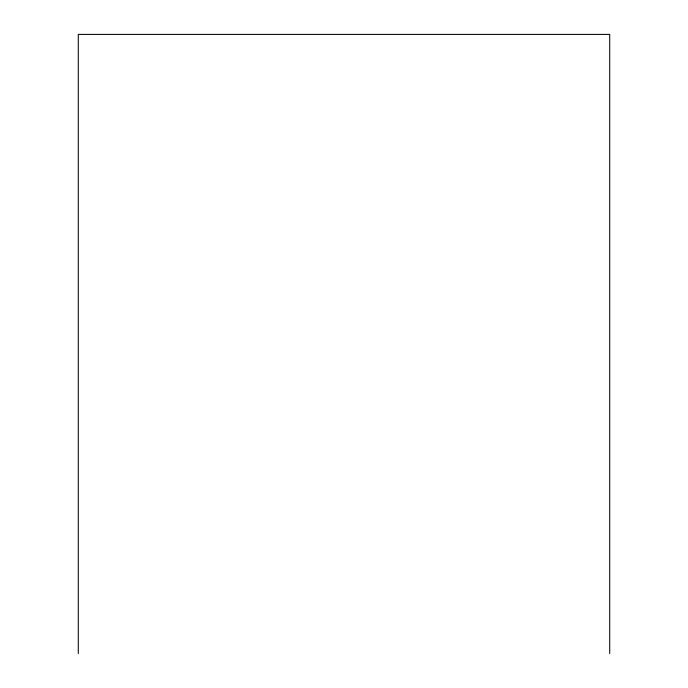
<?xml version="1.0" encoding="UTF-8"?>
<svg xmlns="http://www.w3.org/2000/svg" width="688" height="688" viewBox="0 0 688 688"><rect width="100%" height="100%" fill="white"/><g stroke="black" fill="none" stroke-linecap="round" stroke-linejoin="round"><path stroke-width="1.03" d="M609.714 653.6L609.714 34.4L78.286 34.4L78.286 653.6"/></g></svg>
